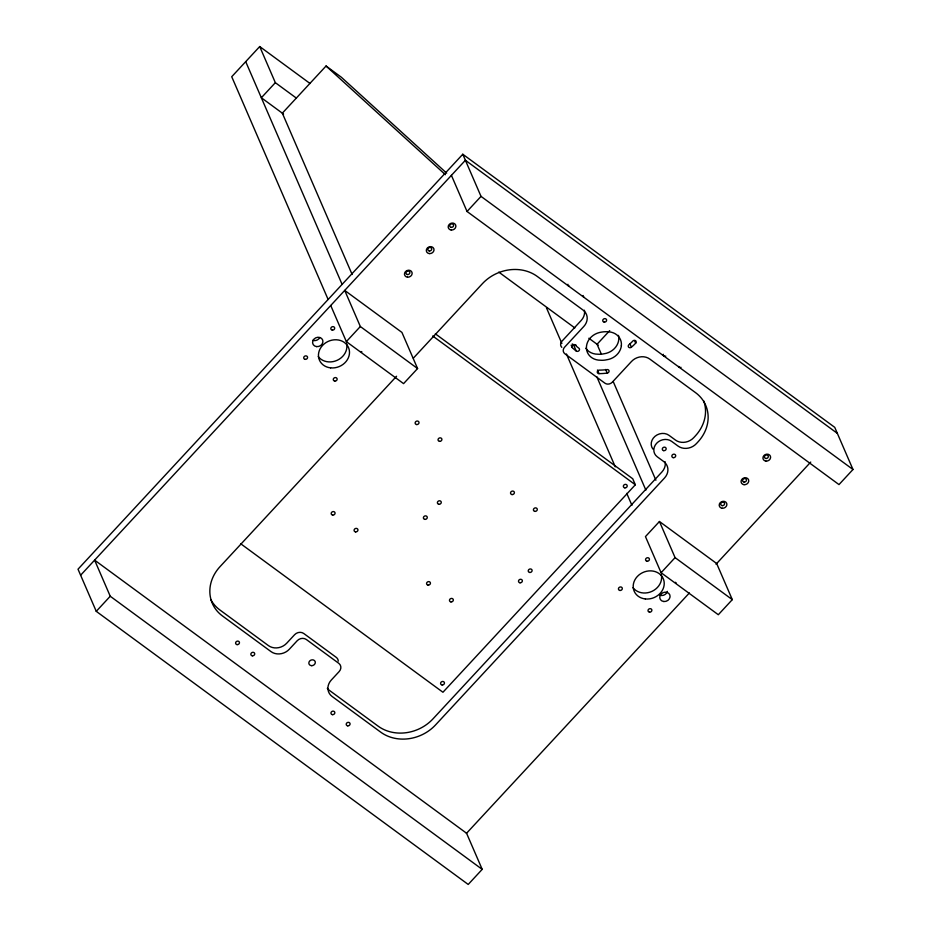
<?xml version="1.0" encoding="UTF-8"?>
<svg xmlns="http://www.w3.org/2000/svg" width="931" height="931" viewBox="0 0 931 931"><rect width="100%" height="100%" fill="white"/><g stroke="black" fill="none" stroke-linecap="round" stroke-linejoin="round"><path stroke-width="1.4" d="M310.011 83.476L259.714 46.55L231.726 76.726L328.119 299.479M259.714 46.55L275.343 82.673L261.355 97.755L283.571 114.082M446.671 173.166L341.316 77.215L326.059 66.008L282.337 113.163L352.127 274.47M451.407 175.354L467.036 211.477L838.994 484.586L852.982 469.492L834.746 427.352L462.788 154.243L78.018 569.202L96.254 611.341L468.212 884.45L482.2 869.356L466.571 833.245L94.613 560.125L110.242 596.247L482.2 869.356M80.625 575.218L465.395 160.26L837.353 433.369M96.254 611.341L110.242 596.247M346.355 341.619L360.344 326.525L344.714 290.414L401.936 332.425L417.577 368.548L403.577 383.63L346.355 341.619L330.726 305.496M467.036 211.477L481.024 196.383L462.788 154.243M396.583 376.24L220.042 566.63A39.602 34.366 -23.4 0 0 222.416 615.926L271.061 651.642A13.197 11.451 -23.4 0 0 289.343 649.21L297.21 640.726A6.598 5.726 -23.4 0 1 306.357 639.516L338.779 663.326A6.598 5.726 -23.4 0 1 339.175 671.542L331.308 680.026A13.197 11.451 -23.4 0 0 332.099 696.458L380.744 732.173A39.602 34.366 -23.4 0 0 435.58 724.888L664.525 477.987A13.197 11.451 -23.4 0 0 663.733 461.555L657.251 456.795A10.823 9.391 -23.4 0 1 656.599 443.319A10.823 9.391 -23.4 0 1 671.588 441.329L678.082 446.089A13.197 11.451 -23.4 0 0 696.365 443.656L697.936 441.969A39.602 34.366 -23.4 0 0 695.562 392.661L649.78 359.052A13.197 11.451 -23.4 0 0 631.497 361.472L612.261 382.222A5.283 4.585 -23.4 0 1 604.941 383.2L564.884 353.78A5.283 4.585 -23.4 0 1 564.57 347.216L583.807 326.467A13.197 11.451 -23.4 0 0 583.015 310.035L537.234 276.414A39.602 34.366 -23.4 0 0 482.386 283.699L413.352 358.156M609.7 330.633L597.062 344.261L601.1 353.594M435.347 333.822L632.731 478.755L635.338 484.772L442.947 692.257L240.64 543.704M659.451 521.5L645.462 536.593L661.091 572.716L718.313 614.728L732.301 599.634L716.672 563.523L659.451 521.5L675.08 557.622L732.301 599.634M661.091 572.716L675.08 557.622M466.373 833.454L689.371 592.966M716.009 564.233L810.738 462.079M481.024 196.383L852.982 469.492M275.343 82.673L296.395 98.127M498.795 272.108L574.823 327.933M588.858 338.232L598.214 345.11M432.706 335.986L635.338 484.772M360.344 326.525L417.577 368.548M326.059 66.008L445.39 174.691M634.628 340.734L635.675 343.143A42.896 37.228 -23.4 0 1 631.416 347.193A1.978 1.722 -23.4 0 1 628.681 347.205A1.978 1.722 -23.4 0 1 628.949 344.714A38.939 33.784 -23.4 0 0 632.812 341.049A1.978 1.722 -23.4 0 1 635.547 340.676A1.978 1.722 -23.4 0 1 635.675 343.143M629.845 343.574L631.416 347.193M613.215 381.582L655.901 480.233M605.65 369.456L607.21 373.075A59.852 51.938 -23.4 0 1 599.029 373.645A1.978 1.722 -23.4 0 1 597.283 371.888A1.978 1.722 -23.4 0 1 599.401 370.119A55.883 48.493 -23.4 0 0 607.047 369.584A1.978 1.722 -23.4 0 1 609.072 371.073A1.978 1.722 -23.4 0 1 607.21 373.075M597.469 370.026L599.029 373.645M596.818 376.764L645.881 490.137M572.239 343.923A42.896 37.228 -23.4 0 0 573.647 345.017L576.254 351.034A1.978 1.722 -23.4 0 0 579.001 350.673A1.978 1.722 -23.4 0 0 578.873 348.206L578.547 347.961A38.683 33.563 -23.4 0 1 575.218 345.064A1.978 1.722 -23.4 0 0 572.484 345.075A1.978 1.722 -23.4 0 0 572.216 347.566A42.896 37.228 -23.4 0 0 576.254 351.034M571.168 345.157L572.216 347.566M546.462 307.824L561.87 343.434M566.432 353.978L615.275 466.827M626.761 493.383L631.94 505.335M245.714 61.644L342.108 284.386M569.4 286.248A1.978 1.722 -23.4 0 1 567.933 284.292M584.191 297.338A1.978 1.722 -23.4 0 1 583.19 295.499M703.743 400.935A39.602 34.366 -23.4 0 1 695.329 435.941L693.758 437.64A13.197 11.451 -23.4 0 1 675.475 440.072L668.982 435.312A10.823 9.391 -23.4 0 0 654.993 436.336A10.823 9.391 -23.4 0 0 652.864 449.021M681.038 367.338A1.978 1.722 -23.4 0 1 678.606 366.43M676.15 582.818A1.978 1.722 -23.4 0 1 675.406 582.282M665.781 356.142A1.978 1.722 -23.4 0 1 663.303 354.315M210.86 599.715A39.602 34.366 -23.4 0 0 219.809 609.91L268.454 645.625A13.197 11.451 -23.4 0 0 286.736 643.193L294.603 634.709A6.598 5.726 -23.4 0 1 303.75 633.487L336.172 657.298A6.598 5.726 -23.4 0 1 338.267 661.161M361.891 351.837A1.978 1.722 -23.4 0 1 361.007 351.511M575.998 344.982A1.978 1.722 -23.4 0 1 573.647 345.017M661.266 574.474A15.839 13.744 -23.4 0 1 652.049 591.325A15.839 13.744 -23.4 0 1 633.01 587.682M346.53 343.376A15.839 13.744 -23.4 0 1 337.313 360.239A15.839 13.744 -23.4 0 1 318.274 356.596M667.376 591.371A5.283 4.585 -23.4 0 1 659.928 595.2M319.729 337.65A5.283 4.585 -23.4 0 1 312.746 340.292M327.316 688.3A13.197 11.451 -23.4 0 0 329.493 690.441L378.137 726.157A39.602 34.366 -23.4 0 0 432.985 718.872L661.918 471.97A13.197 11.451 -23.4 0 0 665.13 461.753M561.812 347.368A5.283 4.585 -23.4 0 1 561.963 341.188L581.2 320.439A13.197 11.451 -23.4 0 0 584.412 310.221M618.452 335.381A15.839 13.744 -23.4 0 1 603.975 353.78A18.608 16.141 -23.4 0 1 597.853 354.211A15.839 13.744 -23.4 0 1 585.82 348.275M311.792 665.665L311.373 665.653A3.305 2.863 -23.4 0 1 309.686 660.987A3.305 2.863 -23.4 0 1 315.155 661.569L315.26 661.929A3.305 2.863 -23.4 0 1 311.792 665.665M722.235 505.638A1.978 1.722 -23.4 0 0 724.504 503.182A1.978 1.722 -23.4 0 0 721.222 502.833A1.978 1.722 -23.4 0 0 722.235 505.638M765.957 458.483A1.978 1.722 -23.4 0 0 768.226 456.027A1.978 1.722 -23.4 0 0 764.945 455.678A1.978 1.722 -23.4 0 0 765.957 458.483M765.934 461.101A3.933 3.41 -23.4 0 0 770.437 456.237A3.933 3.41 -23.4 0 0 763.932 455.55A3.933 3.41 -23.4 0 0 765.934 461.101M407.499 274.54A1.978 1.722 -23.4 0 0 409.768 272.085A1.978 1.722 -23.4 0 0 406.486 271.736A1.978 1.722 -23.4 0 0 407.499 274.54M722.212 508.256A3.933 3.41 -23.4 0 0 726.715 503.392A3.933 3.41 -23.4 0 0 720.198 502.705A3.933 3.41 -23.4 0 0 722.212 508.256M429.354 250.963A1.978 1.722 -23.4 0 0 431.635 248.519A1.978 1.722 -23.4 0 0 428.353 248.158A1.978 1.722 -23.4 0 0 429.354 250.963M305.217 359.366A1.978 1.722 -23.4 0 0 307.486 356.922A1.978 1.722 -23.4 0 0 304.204 356.573A1.978 1.722 -23.4 0 0 305.217 359.366M334.788 381.082A1.978 1.722 -23.4 0 0 337.057 378.626A1.978 1.722 -23.4 0 0 333.775 378.277A1.978 1.722 -23.4 0 0 334.788 381.082M619.953 590.463A1.978 1.722 -23.4 0 0 622.222 588.008A1.978 1.722 -23.4 0 0 618.94 587.659A1.978 1.722 -23.4 0 0 619.953 590.463M649.524 612.167A1.978 1.722 -23.4 0 0 651.793 609.724A1.978 1.722 -23.4 0 0 648.511 609.374A1.978 1.722 -23.4 0 0 649.524 612.167M647.057 561.23A1.978 1.722 -23.4 0 0 649.338 558.775A1.978 1.722 -23.4 0 0 646.056 558.425A1.978 1.722 -23.4 0 0 647.057 561.23M332.472 714.647A1.978 1.722 -23.4 0 0 334.741 712.192A1.978 1.722 -23.4 0 0 331.459 711.843A1.978 1.722 -23.4 0 0 332.472 714.647M347.729 725.843A1.978 1.722 -23.4 0 0 349.998 723.399A1.978 1.722 -23.4 0 0 346.716 723.05A1.978 1.722 -23.4 0 0 347.729 725.843M237.091 644.613A1.978 1.722 -23.4 0 0 239.372 642.169A1.978 1.722 -23.4 0 0 236.09 641.82A1.978 1.722 -23.4 0 0 237.091 644.613M332.332 330.133A1.978 1.722 -23.4 0 0 334.601 327.689A1.978 1.722 -23.4 0 0 331.32 327.328A1.978 1.722 -23.4 0 0 332.332 330.133M252.359 655.82A1.978 1.722 -23.4 0 0 254.629 653.376A1.978 1.722 -23.4 0 0 251.347 653.015A1.978 1.722 -23.4 0 0 252.359 655.82M604.254 322.138A1.978 1.722 -23.4 0 0 606.523 319.682A1.978 1.722 -23.4 0 0 603.241 319.333A1.978 1.722 -23.4 0 0 604.254 322.138M645.346 598.947A15.839 13.744 -23.4 0 0 663.524 579.35A15.839 13.744 -23.4 0 0 637.27 576.545A15.839 13.744 -23.4 0 0 645.346 598.947M330.61 367.861A15.839 13.744 -23.4 0 0 348.788 348.252A15.839 13.744 -23.4 0 0 322.533 345.448A15.839 13.744 -23.4 0 0 330.61 367.861M663.803 601.519A5.283 4.585 -23.4 0 0 669.855 594.99A5.283 4.585 -23.4 0 0 661.103 594.048A5.283 4.585 -23.4 0 0 663.803 601.519M316.621 346.611A5.283 4.585 -23.4 0 0 322.685 340.071A5.283 4.585 -23.4 0 0 313.933 339.14A5.283 4.585 -23.4 0 0 316.621 346.611M621.373 345.634A15.839 13.744 -23.4 0 0 609.27 331.855A26.417 22.926 -23.4 0 0 599.389 332.542A15.839 13.744 -23.4 0 0 586.425 348.066A15.839 13.744 -23.4 0 0 600.448 360.227A18.608 16.141 -23.4 0 0 606.57 359.797A15.839 13.744 -23.4 0 0 621.373 345.634M429.331 253.593A3.933 3.41 -23.4 0 0 433.846 248.728A3.933 3.41 -23.4 0 0 427.329 248.03A3.933 3.41 -23.4 0 0 429.331 253.593M451.221 227.385A1.978 1.722 -23.4 0 0 453.49 224.941A1.978 1.722 -23.4 0 0 450.208 224.58A1.978 1.722 -23.4 0 0 451.221 227.385M451.198 230.015A3.933 3.41 -23.4 0 0 455.713 225.151A3.933 3.41 -23.4 0 0 449.196 224.452A3.933 3.41 -23.4 0 0 451.198 230.015M744.09 482.06A1.978 1.722 -23.4 0 0 746.371 479.605A1.978 1.722 -23.4 0 0 743.089 479.256A1.978 1.722 -23.4 0 0 744.09 482.06M744.067 484.679A3.933 3.41 -23.4 0 0 748.582 479.814A3.933 3.41 -23.4 0 0 742.065 479.128A3.933 3.41 -23.4 0 0 744.067 484.679M407.475 277.17A3.933 3.41 -23.4 0 0 411.979 272.306A3.933 3.41 -23.4 0 0 405.474 271.608A3.933 3.41 -23.4 0 0 407.475 277.17M673.183 457.645A1.978 1.722 -23.4 0 0 675.662 455.375A1.978 1.722 -23.4 0 0 672.461 454.747A1.978 1.722 -23.4 0 0 673.183 457.645M663.524 450.616A1.978 1.722 -23.4 0 0 666.154 448.486A1.978 1.722 -23.4 0 0 663.023 447.66A1.978 1.722 -23.4 0 0 663.524 450.616M424.908 519.382A1.978 1.722 -23.4 0 0 427.178 516.926A1.978 1.722 -23.4 0 0 423.896 516.577A1.978 1.722 -23.4 0 0 424.908 519.382M438.897 504.288A1.978 1.722 -23.4 0 0 441.178 501.832A1.978 1.722 -23.4 0 0 437.896 501.483A1.978 1.722 -23.4 0 0 438.897 504.288M534.918 511.387A1.978 1.722 -23.4 0 0 537.199 508.931A1.978 1.722 -23.4 0 0 533.917 508.582A1.978 1.722 -23.4 0 0 534.918 511.387M416.657 424.548A1.978 1.722 -23.4 0 0 418.927 422.092A1.978 1.722 -23.4 0 0 415.645 421.743A1.978 1.722 -23.4 0 0 416.657 424.548M450.965 601.915A1.978 1.722 -23.4 0 0 453.246 599.471A1.978 1.722 -23.4 0 0 449.964 599.122A1.978 1.722 -23.4 0 0 450.965 601.915M512.027 494.57A1.978 1.722 -23.4 0 0 514.308 492.127A1.978 1.722 -23.4 0 0 511.026 491.777A1.978 1.722 -23.4 0 0 512.027 494.57M624.864 487.856A1.978 1.722 -23.4 0 0 627.133 485.412A1.978 1.722 -23.4 0 0 623.851 485.063A1.978 1.722 -23.4 0 0 624.864 487.856M442.097 684.96A1.978 1.722 -23.4 0 0 444.366 682.516A1.978 1.722 -23.4 0 0 441.085 682.167A1.978 1.722 -23.4 0 0 442.097 684.96M439.548 441.352A1.978 1.722 -23.4 0 0 441.818 438.908A1.978 1.722 -23.4 0 0 438.536 438.559A1.978 1.722 -23.4 0 0 439.548 441.352M428.085 585.11A1.978 1.722 -23.4 0 0 430.355 582.666A1.978 1.722 -23.4 0 0 427.073 582.306A1.978 1.722 -23.4 0 0 428.085 585.11M355.595 531.892A1.978 1.722 -23.4 0 0 357.865 529.436A1.978 1.722 -23.4 0 0 354.583 529.087A1.978 1.722 -23.4 0 0 355.595 531.892M332.704 515.087A1.978 1.722 -23.4 0 0 334.974 512.632A1.978 1.722 -23.4 0 0 331.692 512.283A1.978 1.722 -23.4 0 0 332.704 515.087M529.739 572.46A1.978 1.722 -23.4 0 0 532.02 570.016A1.978 1.722 -23.4 0 0 528.738 569.656A1.978 1.722 -23.4 0 0 529.739 572.46M520.01 582.783A1.978 1.722 -23.4 0 0 522.279 580.339A1.978 1.722 -23.4 0 0 518.998 579.99A1.978 1.722 -23.4 0 0 520.01 582.783"/></g></svg>
